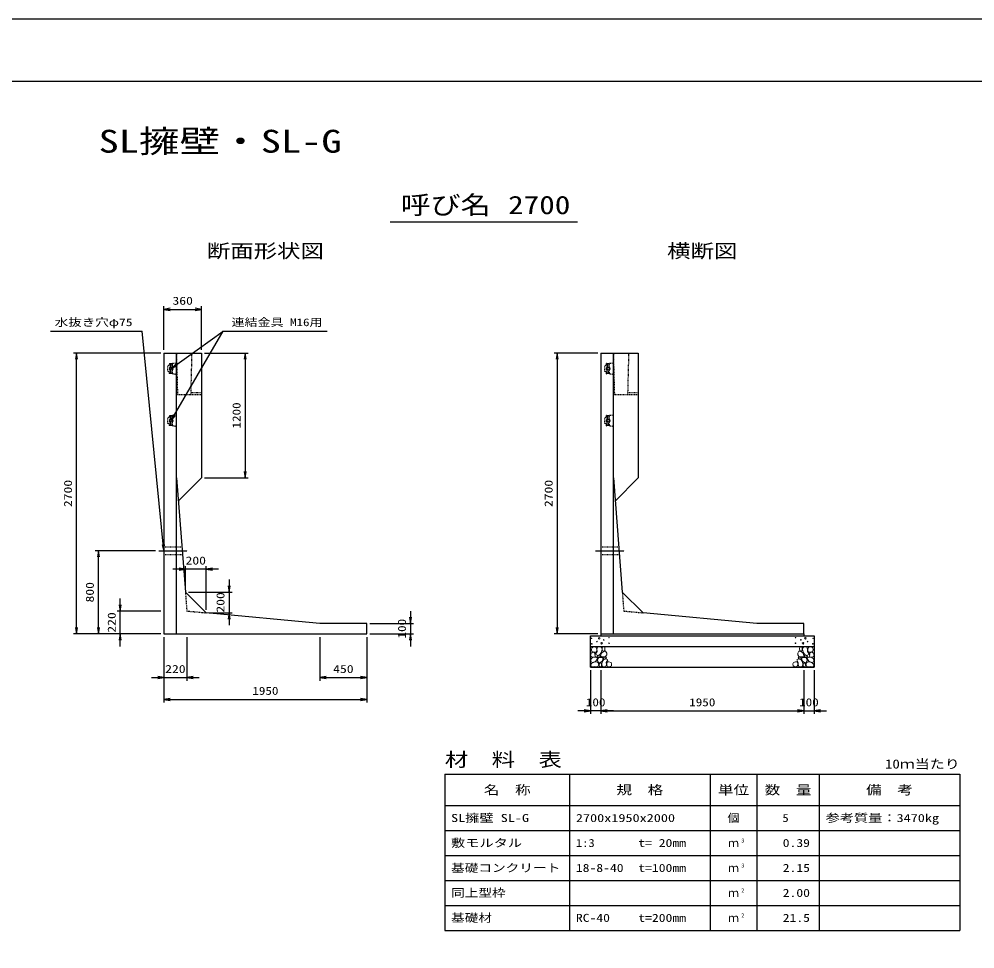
# Model space of a CAD drawing. Units: millimetres at full size. Extents: x 0 to 25230, y 0 to 17820.
# Drawn here: x 10683 to 19870, y 8882 to 17820 of the extents above; entities that cross this region are included whole.
import ezdxf
from ezdxf.enums import TextEntityAlignment as Align

# ---------------------------------------------------------------- set-up
doc = ezdxf.new("R2010")
doc.units = ezdxf.units.MM
doc.linetypes.add('CHAIN', pattern=[18.5, 12, -1.5, 3.5, -1.5])
doc.linetypes.add('DASHED_SPACED', pattern=[12, 6, -6])
for name, color, linetype, lineweight in [('D-BMK', 2, 'DASHED_SPACED', 25), ('D-DCR-HCHn', 4, 'Continuous', 9), ('D-MTR-FRAM', 7, 'Continuous', 25), ('D-MTR-LINE', 7, 'Continuous', 25), ('D-STR-DIM', 7, 'Continuous', 25), ('D-STR-STRn', 1, 'Continuous', 25), ('D-STR-TXT', 7, 'Continuous', 25), ('D-TTL', 2, 'Continuous', 25), ('D-TTL-TXT', 7, 'Continuous', 25)]:
    doc.layers.add(name, color=color, linetype=linetype, lineweight=lineweight)
doc.layers.add('D-MTR', color=7, linetype='Continuous')
doc.layers.add('D-MTR-TXT', color=7, linetype='Continuous')
doc.styles.add('ＭＳ ゴシック', font='')
doc.styles.get('ＭＳ ゴシック').set_extended_font_data('MS Gothic')

# ---------------------------------------------------------------- blocks, each defined once
blk = doc.blocks.new('open_arrow')
at = {"color": 0, "linetype": 'Continuous', "lineweight": -2}
blk.add_lwpolyline([(7.5, 1.25), (0, 0), (7.5, -1.25)], dxfattribs=at)
blk = doc.blocks.new('30KN')
at = {"color": 1, "linetype": 'DASHED_SPACED', "lineweight": 25}
for p, q in [((-85, 19.095), (-85, -19.095)), ((-58, 31.14), (-76.155, 29.028)), ((-68, 47.5), (-68, 45.66)), ((-65.5, 41.33), (-60.5, 38.443)), ((-54, 46), (-62.257, 46)), ((-40.306, 45.707), (-41.691, 35.314)), ((0, 53), (-37.704, 48.287)), ((0, -53), (0, 53)), ((-76.155, -29.028), (-58, -31.14)), ((-68, -47.5), (-68, -45.66)), ((-65.5, -41.33), (-60.5, -38.443)), ((-54, -46), (-62.257, -46)), ((-41.691, -35.314), (-40.306, -45.707)), ((-37.704, -48.287), (0, -53))]:
    blk.add_line(p, q, dxfattribs=at)
at = {"color": 1, "linetype": 'Continuous', "lineweight": 25}
for p, q in [((-58, 42), (-58, 21.448)), ((-46, 46), (-54, 46)), ((-42, 42), (-42, 21.448)), ((-58, -42), (-58, -21.448)), ((-46, -46), (-54, -46)), ((-42, -42), (-42, -21.448))]:
    blk.add_line(p, q, dxfattribs=at)
blk.add_circle((-50, 0), 13, dxfattribs=at)
at = {"color": 1, "linetype": 'DASHED_SPACED', "lineweight": 25}
for centre, radius, start, end in [((-75, 19.095), 10, 96.63251, 180), ((-66.5, 47.5), 1.5, 19.47123, 180), ((-63, 45.66), 5, 180, 240), ((-62.257, 49), 3, 199.47122, 270), ((-63, 34.113), 5, 0, 60), ((-37.332, 45.31), 3, 97.12502, 172.40536), ((-75, -19.095), 10, 180, 263.36749), ((-63, -45.66), 5, 120, 180), ((-66.5, -47.5), 1.5, 180, 340.57225), ((-62.257, -49), 3, 90, 160.55052), ((-63, -34.113), 5, 300, 0), ((-37.332, -45.31), 3, 187.59464, 262.87498)]:
    blk.add_arc(centre, radius, start, end, dxfattribs=at)
at = {"color": 1, "linetype": 'Continuous', "lineweight": 25}
for centre, radius, start, end in [((-50, 0), 18, 129.95842, 230.0969), ((-68, 21.448), 10, 310.0894, 0), ((-54, 42), 4, 90, 180), ((-46, 42), 4, 0, 90), ((-44.665, 35.71), 3, 332.67182, 352.40536), ((-32, 21.448), 10, 180, 229.9948), ((-50, 0), 18, 310.0052, 50.12245), ((-68, -21.448), 10, 0, 49.9948), ((-54, -42), 4, 180, 270), ((-46, -42), 4, 270, 0), ((-32, -21.448), 10, 130.0052, 180), ((-44.665, -35.71), 3, 7.59464, 27.32818)]:
    blk.add_arc(centre, radius, start, end, dxfattribs=at)

msp = doc.modelspace()

# ---------------------------------------------------------------- linework, layer by layer
at = {"layer": 'D-BMK', "linetype": 'CHAIN'}
for p, q in [((12025, 12710), (12299.688, 12710)), ((16225, 12710), (16499.688, 12710))]:
    msp.add_line(p, q, dxfattribs=at)
at = {"layer": 'D-BMK'}
for p, q in [((12280.735, 12312.587), (12295, 12130)), ((16480.735, 12312.587), (16495, 12130)), ((12295, 12130), (12480.735, 12112.587)), ((16495, 12130), (16680.735, 12112.587))]:
    msp.add_line(p, q, dxfattribs=at)
at = {"layer": 'D-DCR-HCHn'}
for points in [[(16226.198, 11781.594), (16205.395, 11786.217), (16186.904, 11776.971), (16184.592, 11756.168), (16189.215, 11739.988), (16212.33, 11733.053), (16228.51, 11733.053), (16235.444, 11744.611), (16235.444, 11770.037)], [(16244.69, 11783.906), (16237.756, 11763.102), (16240.067, 11739.988), (16223.887, 11714.562), (16244.69, 11703.005), (16267.805, 11714.562), (16281.673, 11733.053), (16286.296, 11763.102), (16281.673, 11779.283), (16267.805, 11786.217)], [(16288.608, 11779.283), (16288.608, 11751.545), (16300.165, 11744.611), (16311.722, 11751.545), (16314.034, 11767.725), (16311.722, 11781.594), (16295.542, 11786.217)], [(18211.392, 11779.283), (18211.392, 11751.545), (18199.835, 11744.611), (18188.278, 11751.545), (18185.966, 11767.725), (18188.278, 11781.594), (18204.458, 11786.217)], [(18255.31, 11783.906), (18262.244, 11763.102), (18259.933, 11739.988), (18276.113, 11714.562), (18255.31, 11703.005), (18232.195, 11714.562), (18218.327, 11733.053), (18213.704, 11763.102), (18218.327, 11779.283), (18232.195, 11786.217)], [(18273.802, 11781.594), (18294.605, 11786.217), (18313.096, 11776.971), (18315.408, 11756.168), (18310.785, 11739.988), (18287.67, 11733.053), (18271.49, 11733.053), (18264.556, 11744.611), (18264.556, 11770.037)], [(16182.281, 11723.808), (16175.346, 11703.005), (16184.592, 11689.136), (16207.707, 11686.824), (16223.488, 11693.599), (16216.952, 11709.939), (16221.575, 11719.185), (16212.33, 11728.431), (16198.461, 11733.053)], [(16226.155, 11647.009), (16243.277, 11672.692), (16241.137, 11679.112), (16217.594, 11685.533), (16196.192, 11683.393), (16181.21, 11670.551), (16179.07, 11655.57), (16181.21, 11640.588), (16198.332, 11636.308)], [(16249.313, 11703.005), (16237.756, 11693.759), (16242.379, 11686.824), (16258.559, 11686.824), (16265.493, 11689.136), (16270.116, 11698.382), (16263.182, 11705.316)], [(16286.082, 11647.009), (16296.783, 11672.692), (16288.222, 11683.393), (16262.539, 11683.393), (16251.838, 11679.112), (16241.137, 11664.131), (16241.137, 11651.289), (16251.838, 11634.167), (16264.679, 11632.027)], [(16283.985, 11728.431), (16272.427, 11700.693), (16281.673, 11689.136), (16309.411, 11689.136), (16320.968, 11693.759), (16332.525, 11709.939), (16332.525, 11723.808), (16320.968, 11742.299), (16307.099, 11744.611)], [(16322.466, 11595.643), (16328.886, 11614.905), (16326.746, 11636.308), (16341.728, 11659.85), (16322.466, 11670.551), (16301.063, 11659.85), (16288.222, 11642.728), (16283.941, 11614.905), (16288.222, 11599.924), (16301.063, 11593.503)], [(16318.185, 11670.551), (16328.886, 11679.112), (16324.606, 11685.533), (16309.624, 11685.533), (16303.204, 11683.393), (16298.923, 11674.832), (16305.344, 11668.411)], [(18177.534, 11595.643), (18171.114, 11614.905), (18173.254, 11636.308), (18158.272, 11659.85), (18177.534, 11670.551), (18198.937, 11659.85), (18211.778, 11642.728), (18216.059, 11614.905), (18211.778, 11599.924), (18198.937, 11593.503)], [(18216.015, 11728.431), (18227.573, 11700.693), (18218.327, 11689.136), (18190.589, 11689.136), (18179.032, 11693.759), (18167.475, 11709.939), (18167.475, 11723.808), (18179.032, 11742.299), (18192.901, 11744.611)], [(18181.815, 11670.551), (18171.114, 11679.112), (18175.394, 11685.533), (18190.376, 11685.533), (18196.796, 11683.393), (18201.077, 11674.832), (18194.656, 11668.411)], [(18213.918, 11647.009), (18203.217, 11672.692), (18211.778, 11683.393), (18237.461, 11683.393), (18248.162, 11679.112), (18258.863, 11664.131), (18258.863, 11651.289), (18248.162, 11634.167), (18235.321, 11632.027)], [(18250.687, 11703.005), (18262.244, 11693.759), (18257.621, 11686.824), (18241.441, 11686.824), (18234.507, 11689.136), (18229.884, 11698.382), (18236.818, 11705.316)], [(18273.845, 11647.009), (18256.723, 11672.692), (18258.863, 11679.112), (18282.406, 11685.533), (18303.808, 11683.393), (18318.79, 11670.551), (18320.93, 11655.57), (18318.79, 11640.588), (18301.668, 11636.308)], [(18317.719, 11723.808), (18324.654, 11703.005), (18315.408, 11689.136), (18292.293, 11686.824), (18276.512, 11693.599), (18283.048, 11709.939), (18278.425, 11719.185), (18287.67, 11728.431), (18301.539, 11733.053)], [(16234.716, 11593.503), (16249.698, 11599.924), (16253.978, 11621.326), (16245.417, 11636.308), (16230.435, 11640.588), (16211.173, 11638.448), (16189.771, 11629.887), (16179.07, 11617.045), (16179.07, 11602.064), (16185.49, 11593.503), (16211.173, 11595.643)], [(16281.801, 11599.924), (16281.801, 11625.606), (16271.1, 11632.027), (16260.399, 11625.606), (16258.259, 11610.625), (16260.399, 11597.783), (16275.381, 11593.503)], [(16339.588, 11597.783), (16358.85, 11593.503), (16375.972, 11602.064), (16378.112, 11621.326), (16373.831, 11636.308), (16352.429, 11642.728), (16337.447, 11642.728), (16331.027, 11632.027), (16331.027, 11608.484)], [(18160.412, 11597.783), (18141.15, 11593.503), (18124.028, 11602.064), (18121.888, 11621.326), (18126.169, 11636.308), (18147.571, 11642.728), (18162.553, 11642.728), (18168.973, 11632.027), (18168.973, 11608.484)], [(18218.199, 11599.924), (18218.199, 11625.606), (18228.9, 11632.027), (18239.601, 11625.606), (18241.741, 11610.625), (18239.601, 11597.783), (18224.619, 11593.503)], [(18265.284, 11593.503), (18250.302, 11599.924), (18246.022, 11621.326), (18254.583, 11636.308), (18269.565, 11640.588), (18288.827, 11638.448), (18310.229, 11629.887), (18320.93, 11617.045), (18320.93, 11602.064), (18314.51, 11593.503), (18288.827, 11595.643)]]:
    msp.add_lwpolyline(points, close=True, dxfattribs=at)
for centre, radius in [((16185.727, 11867.43), 3), ((16258.336, 11867.43), 7.5), ((16302.708, 11851.639), 3), ((16353.131, 11873.481), 3), ((18146.869, 11873.481), 3), ((18197.292, 11851.639), 3), ((18241.664, 11867.43), 7.5), ((18314.273, 11867.43), 3), ((16186.869, 11813.919), 3), ((16237.292, 11835.761), 3), ((16281.664, 11819.97), 7.5), ((16354.273, 11819.97), 3), ((18145.727, 11819.97), 3), ((18218.336, 11819.97), 7.5), ((18262.708, 11835.761), 3), ((18313.131, 11813.919), 3)]:
    msp.add_circle(centre, radius, dxfattribs=at)
at = {"layer": 'D-MTR-FRAM'}
for p, q in [((14775, 10560), (19725, 10560)), ((14775, 10560), (14775, 9060)), ((19725, 10560), (19725, 9060)), ((14775, 9060), (19725, 9060))]:
    msp.add_line(p, q, dxfattribs=at)
at = {"layer": 'D-MTR-LINE'}
for p, q in [((15975, 10560), (15975, 9060)), ((17325, 10560), (17325, 9060)), ((17775, 10560), (17775, 9060)), ((18375, 10560), (18375, 9060)), ((14775, 10260), (19725, 10260)), ((14775, 10020), (19725, 10020)), ((14775, 9780), (19725, 9780)), ((14775, 9540), (19725, 9540)), ((14775, 9300), (19725, 9300))]:
    msp.add_line(p, q, dxfattribs=at)
at = {"layer": 'D-STR-DIM'}
for p, q in [((12075, 14640), (12075, 15060)), ((12075, 15030), (12435, 15030)), ((12435, 14640), (12435, 15060)), ((12045, 14610), (11205, 14610)), ((11235, 11910), (11235, 14610)), ((12465, 14610), (12885, 14610)), ((12855, 14610), (12855, 13410)), ((16245, 14610), (15825, 14610)), ((15855, 14610), (15855, 11910)), ((12465, 13410), (12885, 13410)), ((11995, 12710), (11415, 12710)), ((11445, 11910), (11445, 12710)), ((12600.735, 12532.587), (12160.735, 12532.587)), ((12280.735, 12342.587), (12280.735, 12562.587)), ((12480.735, 12142.587), (12480.735, 12562.587)), ((12700.735, 12432.587), (12700.735, 11992.587)), ((12310.735, 12312.587), (12730.735, 12312.587)), ((11655, 11790), (11655, 12250)), ((12045, 12130), (11625, 12130)), ((14445, 12130), (14445, 11790)), ((12510.735, 12112.587), (12730.735, 12112.587)), ((14055, 12010), (14475, 12010)), ((12045, 11910), (11205, 11910)), ((12045, 11910), (11415, 11910)), ((12045, 11910), (11625, 11910)), ((12075, 11880), (12075, 11460)), ((12075, 11880), (12075, 11250)), ((12295, 11880), (12295, 11460)), ((13575, 11880), (13575, 11460)), ((14025, 11880), (14025, 11460)), ((14025, 11880), (14025, 11250)), ((14055, 11910), (14475, 11910)), ((16245, 11910), (15825, 11910)), ((11955, 11490), (12415, 11490)), ((13575, 11490), (14025, 11490)), ((16175, 11560), (16175, 11140)), ((16275, 11560), (16275, 11140)), ((16275, 11560), (16275, 11140)), ((18225, 11560), (18225, 11140)), ((18225, 11560), (18225, 11140)), ((18325, 11560), (18325, 11140)), ((12075, 11280), (14025, 11280)), ((16395, 11170), (16055, 11170)), ((16275, 11170), (18225, 11170)), ((18105, 11170), (18445, 11170))]:
    msp.add_line(p, q, dxfattribs=at)
at = {"layer": 'D-STR-STRn'}
for p, q in [((12075, 14610), (12075, 11910)), ((12075, 14610), (12435, 14610)), ((12195, 11910), (12195, 14610)), ((12435, 14610), (12435, 13410)), ((16275, 14610), (16275, 11910)), ((16275, 14610), (16635, 14610)), ((16395, 11910), (16395, 14610)), ((16635, 14610), (16635, 13410)), ((12195, 13410), (12280.735, 12312.587)), ((12435, 13410), (12212.391, 13187.391)), ((16395, 13410), (16480.735, 12312.587)), ((16635, 13410), (16412.391, 13187.391)), ((12480.735, 12112.587), (12280.735, 12312.587)), ((16680.735, 12112.587), (16480.735, 12312.587)), ((13575, 12010), (12480.735, 12112.587)), ((17775, 12010), (16680.735, 12112.587)), ((14025, 12010), (13575, 12010)), ((14025, 11910), (14025, 12010)), ((18225, 12010), (17775, 12010)), ((18225, 11910), (18225, 12010)), ((12075, 11910), (14025, 11910)), ((16175, 11590), (16175, 11890)), ((16175, 11890), (18325, 11890)), ((16275, 11910), (18045, 11910)), ((16275, 11910), (16275, 11890)), ((16275, 11910), (18225, 11910)), ((18225, 11910), (18225, 11890)), ((18325, 11890), (18325, 11590)), ((16175, 11790), (18325, 11790)), ((16175, 11590), (18325, 11590))]:
    msp.add_line(p, q, dxfattribs=at)
at = {"layer": 'D-STR-STRn', "linetype": 'DASHED_SPACED'}
for p, q in [((12195, 14610), (12205, 14210)), ((12335, 14210), (12345, 14610)), ((16395, 14610), (16405, 14210)), ((16535, 14210), (16545, 14610)), ((12205, 14210), (12335, 14210)), ((12335, 14210), (12435, 14210)), ((12335.5, 14230), (12435, 14230)), ((16405, 14210), (16535, 14210)), ((16535, 14210), (16635, 14210)), ((16535.5, 14230), (16635, 14230)), ((12075, 12747.5), (12246.758, 12747.5)), ((16275, 12747.5), (16446.758, 12747.5)), ((12075, 12672.5), (12252.617, 12672.5)), ((16275, 12672.5), (16452.617, 12672.5))]:
    msp.add_line(p, q, dxfattribs=at)
at = {"layer": 'D-STR-TXT'}
for p, q in [((10985, 14820), (11865, 14820)), ((12075, 12710), (11865, 14820)), ((12145, 13960), (12645, 14820)), ((12145, 14460), (12645, 14820)), ((12645, 14820), (13645, 14820))]:
    msp.add_line(p, q, dxfattribs=at)
at = {"layer": 'D-TTL'}
for points in [[(0, 0), (25230, 0), (25230, 17820), (0, 17820)], [(600, 600), (24630, 600), (24630, 17220), (600, 17220)]]:
    msp.add_lwpolyline(points, close=True, dxfattribs=at)
at = {"layer": 'D-TTL-TXT'}
msp.add_line((14250, 15870), (16050, 15870), dxfattribs=at)

# ---------------------------------------------------------------- block references
at = {"layer": 'D-STR-DIM', "xscale": 8, "yscale": 8}
for p in [(12075, 15030), (12480.735, 12532.587), (12295, 11490), (13575, 11490), (12075, 11280), (16275, 11170), (16275, 11170), (18325, 11170)]:
    msp.add_blockref('open_arrow', p, dxfattribs=at)
for p, rotation in [((12435, 15030), 180), ((11235, 14610), 270), ((12855, 14610), 270), ((15855, 14610), 270), ((12855, 13410), 90), ((11445, 12710), 270), ((12280.735, 12532.587), 180), ((12700.735, 12312.587), 90), ((11655, 12130), 90), ((12700.735, 12112.587), 270), ((14445, 12010), 90), ((11235, 11910), 90), ((11445, 11910), 90), ((15855, 11910), 90), ((11655, 11910), 270), ((14445, 11910), 270), ((12075, 11490), 180), ((14025, 11490), 180), ((14025, 11280), 180), ((16175, 11170), 180), ((18225, 11170), 180), ((18225, 11170), 180)]:
    msp.add_blockref('open_arrow', p, dxfattribs=dict(at, rotation=rotation))
at = {"layer": 'D-STR-STRn'}
for p in [(12195, 14460), (16395, 14460), (12195, 13960), (16395, 13960)]:
    msp.add_blockref('30KN', p, dxfattribs=at)
at = {"layer": 'D-STR-TXT', "xscale": 8, "yscale": 8}
for p, rotation in [((12145, 14460), 35.8), ((12145, 13960), 59.8), ((12075, 12710), 95.7)]:
    msp.add_blockref('open_arrow', p, dxfattribs=dict(at, rotation=rotation))

# ---------------------------------------------------------------- texts
at = {"layer": 'D-MTR', "style": 'ＭＳ ゴシック', "width": 1.25}
msp.add_text('材\u3000料\u3000表', height=132, dxfattribs=at).set_placement((14775, 10596), align=Align.BOTTOM_LEFT)
at = {"layer": 'D-MTR', "style": 'ＭＳ ゴシック', "width": 1.2}
msp.add_text('10ｍ当たり', height=87.98, dxfattribs=at).set_placement((19725, 10589), align=Align.BOTTOM_RIGHT)
at = {"layer": 'D-MTR-TXT', "style": 'ＭＳ ゴシック'}
for s, height, width, p in [('名\u3000称', 87.98, 1.25, (15375, 10410)), ('規\u3000格', 87.98, 1.25, (16650, 10410)), ('単位', 87.98, 1.25, (17550, 10410)), ('数\u3000量', 87.98, 1.25, (18075, 10410)), ('備\u3000考', 87.98, 1.25, (19050, 10410)), ('個', 76.98, 1.1, (17550, 10140))]:
    msp.add_text(s, height=height, dxfattribs=dict(at, width=width)).set_placement(p, align=Align.MIDDLE_CENTER)
for s, width, p in [('SL擁壁 SL-G', 1.3, (14835, 10140)), ('2700x1950x2000', 1.3, (16035, 10140)), ('参考質量：3470kg', 1.3, (18435, 10140)), ('敷モルタル', 1.3, (14835, 9900)), ('1:3', 1.15, (16035, 9900)), ('t= 20mm', 1.25, (16635, 9900)), ('基礎コンクリート', 1.25, (14835, 9660)), ('18-8-40', 1.25, (16035, 9660)), ('t=100mm', 1.25, (16635, 9660)), ('同上型枠', 1.25, (14835, 9420)), ('基礎材', 1.25, (14835, 9180)), ('RC-40', 1.25, (16035, 9180)), ('t=200mm', 1.25, (16635, 9180))]:
    msp.add_text(s, height=76.98, dxfattribs=dict(at, width=width)).set_placement(p, align=Align.MIDDLE_LEFT)
for s, width, p in [('5', 1.15, (18080.33, 10140)), ('0.39', 1.25, (18285, 9900)), ('2.15', 1.25, (18285, 9660)), ('2.00', 1.25, (18285, 9420)), ('21.5', 1.25, (18285, 9180))]:
    msp.add_text(s, height=76.98, dxfattribs=dict(at, width=width)).set_placement(p, align=Align.MIDDLE_RIGHT)
at = {"layer": 'D-MTR-TXT', "style": 'ＭＳ ゴシック', "width": 1.15}
for s, p in [('3', (17625, 9893)), ('3', (17625, 9653)), ('2', (17625, 9413)), ('2', (17625, 9173))]:
    msp.add_text(s, height=38.49, dxfattribs=at).set_placement(p, align=Align.BOTTOM_LEFT)
at = {"layer": 'D-MTR-TXT', "style": 'ＭＳ ゴシック'}
for p in [(17550, 9900), (17550, 9660), (17550, 9420), (17550, 9180)]:
    msp.add_text('ｍ', height=76.98, dxfattribs=at).set_placement(p, align=Align.MIDDLE_CENTER)
at = {"layer": 'D-STR-DIM', "style": 'ＭＳ ゴシック'}
for s, width, p in [('360', 1.25, (12255, 15112.5)), ('200', 1.25, (12380.735, 12615.087)), ('220', 1.25, (12185, 11572.5)), ('450', 1.25, (13800, 11572.5)), ('1950', 1.2, (13050, 11362.5)), ('100', 1.2, (16225, 11252.5)), ('1950', 1.2, (17250, 11252.5)), ('100', 1.2, (18275, 11252.5))]:
    msp.add_text(s, height=76.98, dxfattribs=dict(at, width=width)).set_placement(p, align=Align.MIDDLE_CENTER)
for s, width, p in [('1200', 1.2, (12772.5, 14010)), ('2700', 1.25, (11152.5, 13260)), ('2700', 1.25, (15772.5, 13260)), ('800', 1.25, (11362.5, 12310)), ('200', 1.25, (12618.235, 12212.587)), ('220', 1.25, (11572.5, 12020)), ('100', 1.2, (14362.5, 11960))]:
    msp.add_text(s, height=76.98, rotation=90, dxfattribs=dict(at, width=width)).set_placement(p, align=Align.MIDDLE_CENTER)
at = {"layer": 'D-STR-TXT', "style": 'ＭＳ ゴシック'}
for s, width, p in [('水抜き穴φ75', 1.3, (11025, 14846.667)), ('連結金具 M16用', 1.25, (12725, 14846.667))]:
    msp.add_text(s, height=73.31, dxfattribs=dict(at, width=width)).set_placement(p, align=Align.BOTTOM_LEFT)
at = {"layer": 'D-TTL-TXT', "style": 'ＭＳ ゴシック'}
for s, height, width, p in [('SL擁壁・SL-G', 219.9, 1.3, (12615, 16470)), ('呼び名', 176, 1.2, (14782.5, 15892.5)), ('2700', 176, 1.25, (15682.5, 15892.5)), ('断面形状図', 132, 1.25, (13050, 15486)), ('横断図', 132, 1.25, (17250, 15486))]:
    msp.add_text(s, height=height, dxfattribs=dict(at, width=width)).set_placement(p, align=Align.BOTTOM_CENTER)

doc.saveas('drawing.dxf')
